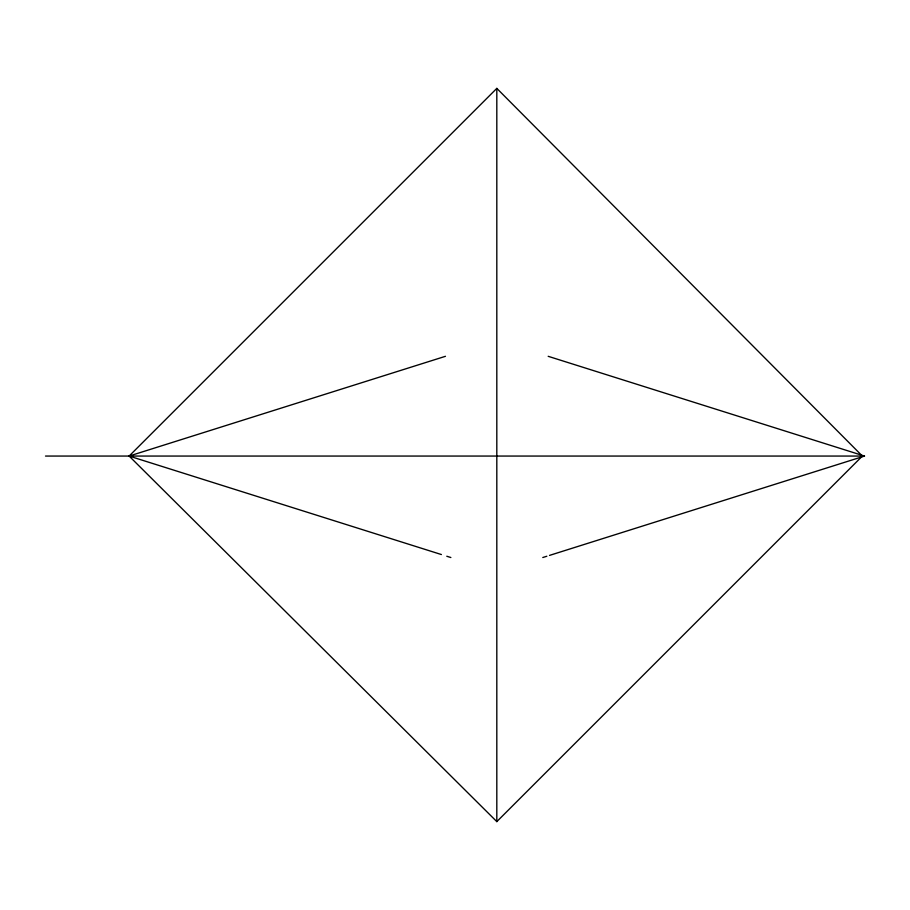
<?xml version="1.0" encoding="UTF-8"?>
<svg xmlns="http://www.w3.org/2000/svg" width="910" height="910" viewBox="0 0 910 910"><rect width="100%" height="100%" fill="white"/><g stroke="black" fill="none" stroke-linecap="round" stroke-linejoin="round"><path stroke-width="1.36" d="M861.372 455.057L496.814 88.384L129.14 456.058L496.814 821.616L862.373 456.058M445.456 356.31L129.14 456.058L441.396 554.543M542.781 557.523L546.83 556.249M549.538 555.396L864.5 456.058L548.184 356.31M45.5 456.058L864.5 456.058M446.799 556.249L450.86 557.523M496.814 88.384L496.814 821.616"/></g></svg>
